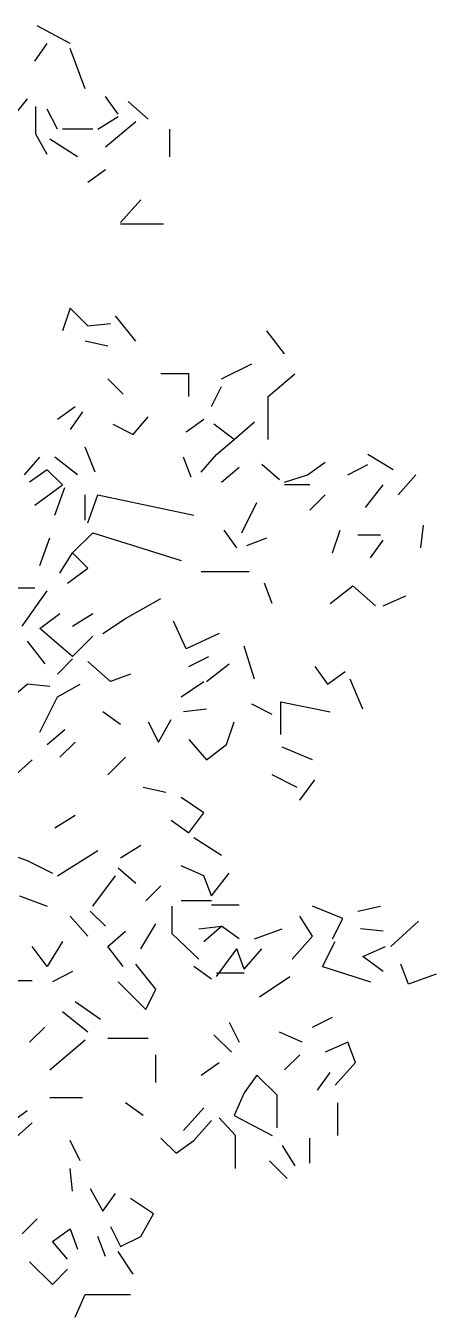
# Model space of a CAD drawing. Header units: millimetres. Extents: x 87938 to 265635, y 330093 to 434310.
# Drawn here: x 123279 to 124449, y 386214 to 389901 of the extents above; entities that cross this region are included whole.
import ezdxf

# ---------------------------------------------------------------- set-up
doc = ezdxf.new("R2010")
doc.units = ezdxf.units.MM

# ---------------------------------------------------------------- blocks, each defined once
blk = doc.blocks.new('A$C17296E50')
at = {"linetype": 'Continuous'}
for p, q in [((3556, 4626), (3504, 4654)), ((3500, 4598), (3520, 4626)), ((3580, 4554), (3556, 4618)), ((3488, 4538), (3456, 4498)), ((3632, 4514), (3612, 4542)), ((3632, 4514), (3612, 4542)), ((3632, 4514), (3612, 4542)), ((3680, 4506), (3648, 4534)), ((3502, 4482), (3502, 4526)), ((3536, 4490), (3520, 4522)), ((3536, 4490), (3520, 4522)), ((3536, 4490), (3520, 4522)), ((3600, 4490), (3632, 4510)), ((3600, 4490), (3632, 4510)), ((3592, 4490), (3544, 4490)), ((3612, 4462), (3660, 4502)), ((3714, 4446), (3714, 4490)), ((3714, 4446), (3714, 4490)), ((3714, 4446), (3714, 4490)), ((3520, 4450), (3502, 4482)), ((3568, 4446), (3524, 4474)), ((3584, 4406), (3612, 4426)), ((3584, 4406), (3612, 4426)), ((3636, 4342), (3668, 4378)), ((3636, 4342), (3668, 4378)), ((3636, 4342), (3668, 4378)), ((3636, 4342), (3668, 4378)), ((3636, 4342), (3668, 4378)), ((3636, 4342), (3668, 4378)), ((3636, 4340), (3704, 4340)), ((3556, 4206), (3544, 4170)), ((3556, 4206), (3544, 4170)), ((3584, 4178), (3556, 4206)), ((3584, 4178), (3620, 4182)), ((3660, 4154), (3628, 4194)), ((3660, 4154), (3628, 4194)), ((3896, 4134), (3868, 4170)), ((3616, 4146), (3580, 4154)), ((3796, 4094), (3844, 4118)), ((3744, 4102), (3700, 4102)), ((3744, 4102), (3700, 4102)), ((3744, 4102), (3700, 4102)), ((3744, 4066), (3744, 4102)), ((3870, 4066), (3912, 4102)), ((3640, 4070), (3616, 4094)), ((3780, 4050), (3796, 4082)), ((3780, 4050), (3796, 4082)), ((3870, 3998), (3870, 4066)), ((3536, 4030), (3564, 4050)), ((3576, 4042), (3556, 4014)), ((3576, 4042), (3556, 4014)), ((3576, 4042), (3556, 4014)), ((3576, 4042), (3556, 4014)), ((3624, 4022), (3656, 4006)), ((3656, 4006), (3680, 4034)), ((3656, 4006), (3680, 4034)), ((3656, 4006), (3680, 4034)), ((3740, 4010), (3768, 4030)), ((3740, 4010), (3768, 4030)), ((3816, 3998), (3784, 4022)), ((3816, 3998), (3784, 4022)), ((3816, 3998), (3848, 4026)), ((3816, 3998), (3848, 4026)), ((3788, 3974), (3816, 3998)), ((3788, 3974), (3816, 3998)), ((3596, 3946), (3580, 3986)), ((3596, 3946), (3580, 3986)), ((3764, 3946), (3788, 3974)), ((4068, 3950), (4028, 3974)), ((3484, 3942), (3508, 3970)), ((3484, 3942), (3508, 3970)), ((3568, 3942), (3532, 3970)), ((3568, 3942), (3532, 3970)), ((3748, 3938), (3736, 3970)), ((3796, 3930), (3824, 3954)), ((3796, 3930), (3824, 3954)), ((3888, 3934), (3860, 3958)), ((3932, 3942), (3960, 3962)), ((3932, 3942), (3960, 3962)), ((3996, 3942), (4028, 3958)), ((3996, 3942), (4028, 3958)), ((3520, 3950), (3492, 3930)), ((3520, 3950), (3492, 3930)), ((3544, 3926), (3520, 3950)), ((3544, 3926), (3520, 3950)), ((3544, 3926), (3520, 3950)), ((3896, 3930), (3932, 3942)), ((4076, 3910), (4104, 3942)), ((3500, 3894), (3544, 3926)), ((3500, 3894), (3544, 3926)), ((3500, 3894), (3544, 3926)), ((3532, 3878), (3548, 3922)), ((3936, 3926), (3896, 3926)), ((3936, 3926), (3896, 3926)), ((3936, 3926), (3896, 3926)), ((4024, 3890), (4052, 3926)), ((3580, 3870), (3580, 3910)), ((3580, 3870), (3580, 3910)), ((3580, 3870), (3580, 3910)), ((3580, 3870), (3580, 3910)), ((3584, 3866), (3600, 3910)), ((3584, 3866), (3600, 3910)), ((3600, 3910), (3752, 3878)), ((3600, 3910), (3752, 3878)), ((3600, 3910), (3752, 3878)), ((3828, 3850), (3852, 3898)), ((3828, 3850), (3852, 3898)), ((3936, 3886), (3960, 3910)), ((3820, 3826), (3800, 3854)), ((3820, 3826), (3800, 3854)), ((3820, 3826), (3800, 3854)), ((3972, 3818), (3984, 3854)), ((3972, 3818), (3984, 3854)), ((3972, 3818), (3984, 3854)), ((3972, 3818), (3984, 3854)), ((3972, 3818), (3984, 3854)), ((4112, 3826), (4116, 3862)), ((3508, 3798), (3524, 3842)), ((3560, 3818), (3592, 3850)), ((3592, 3850), (3732, 3806)), ((3592, 3850), (3732, 3806)), ((3836, 3830), (3868, 3842)), ((3836, 3830), (3868, 3842)), ((3836, 3830), (3868, 3842)), ((4048, 3846), (4012, 3846)), ((4032, 3810), (4052, 3838)), ((4032, 3810), (4052, 3838)), ((4032, 3810), (4052, 3838)), ((3540, 3786), (3560, 3818)), ((3584, 3794), (3560, 3818)), ((3552, 3770), (3584, 3794)), ((3552, 3770), (3584, 3794)), ((3552, 3770), (3584, 3794)), ((3552, 3770), (3584, 3794)), ((3840, 3788), (3764, 3788)), ((3840, 3788), (3764, 3788)), ((3840, 3788), (3764, 3788)), ((3840, 3788), (3764, 3788)), ((3876, 3738), (3864, 3770)), ((3500, 3762), (3456, 3762)), ((3480, 3702), (3520, 3758)), ((3968, 3738), (4004, 3766)), ((3968, 3738), (4004, 3766)), ((3968, 3738), (4004, 3766)), ((4040, 3734), (4004, 3766)), ((4052, 3734), (4088, 3750)), ((3644, 3714), (3700, 3746)), ((3508, 3698), (3540, 3722)), ((3508, 3698), (3540, 3722)), ((3508, 3698), (3540, 3722)), ((3508, 3698), (3540, 3722)), ((3508, 3698), (3540, 3722)), ((3508, 3698), (3540, 3722)), ((3560, 3702), (3592, 3722)), ((3560, 3702), (3592, 3722)), ((3560, 3702), (3592, 3722)), ((3560, 3702), (3592, 3722)), ((3560, 3702), (3592, 3722)), ((3608, 3690), (3644, 3714)), ((3608, 3690), (3644, 3714)), ((3608, 3690), (3644, 3714)), ((3740, 3666), (3720, 3710)), ((3560, 3654), (3508, 3698)), ((3792, 3690), (3740, 3666)), ((3488, 3678), (3516, 3642)), ((3488, 3678), (3516, 3642)), ((3488, 3678), (3516, 3642)), ((3488, 3678), (3516, 3642)), ((3560, 3654), (3592, 3686)), ((3560, 3654), (3592, 3686)), ((3560, 3654), (3592, 3686)), ((3848, 3618), (3832, 3670)), ((3848, 3618), (3832, 3670)), ((3536, 3626), (3560, 3650)), ((3536, 3626), (3560, 3650)), ((3620, 3614), (3584, 3646)), ((3744, 3638), (3776, 3654)), ((3744, 3638), (3776, 3654)), ((3744, 3638), (3776, 3654)), ((3744, 3638), (3776, 3654)), ((3652, 3626), (3620, 3614)), ((3652, 3626), (3620, 3614)), ((3772, 3614), (3808, 3642)), ((3772, 3614), (3808, 3642)), ((3772, 3614), (3808, 3642)), ((3944, 3638), (3964, 3610)), ((3964, 3610), (3992, 3630)), ((3964, 3610), (3992, 3630)), ((3460, 3586), (3488, 3610)), ((3524, 3606), (3488, 3610)), ((3536, 3590), (3572, 3610)), ((3732, 3590), (3768, 3614)), ((4020, 3570), (4000, 3618)), ((3508, 3534), (3536, 3590)), ((3508, 3534), (3536, 3590)), ((3508, 3534), (3536, 3590)), ((3508, 3534), (3536, 3590)), ((3508, 3534), (3536, 3590)), ((3636, 3546), (3608, 3566)), ((3772, 3570), (3736, 3566)), ((3772, 3570), (3736, 3566)), ((3876, 3562), (3844, 3578)), ((3876, 3562), (3844, 3578)), ((3890, 3530), (3890, 3582)), ((3890, 3530), (3890, 3582)), ((3890, 3530), (3890, 3582)), ((3890, 3582), (3968, 3566)), ((3890, 3530), (3890, 3582)), ((3890, 3530), (3890, 3582)), ((3890, 3530), (3890, 3582)), ((3680, 3550), (3696, 3518)), ((3680, 3550), (3696, 3518)), ((3696, 3518), (3716, 3554)), ((3696, 3518), (3716, 3554)), ((3804, 3514), (3816, 3550)), ((3520, 3514), (3548, 3538)), ((3564, 3518), (3540, 3494)), ((3564, 3518), (3540, 3494)), ((3744, 3522), (3772, 3490)), ((3744, 3522), (3772, 3490)), ((3772, 3490), (3804, 3514)), ((3772, 3490), (3804, 3514)), ((3772, 3490), (3804, 3514)), ((3772, 3490), (3804, 3514)), ((3772, 3490), (3804, 3514)), ((3772, 3490), (3804, 3514)), ((3940, 3490), (3892, 3510)), ((3940, 3490), (3892, 3510)), ((3452, 3450), (3496, 3490)), ((3452, 3450), (3496, 3490)), ((3452, 3450), (3496, 3490)), ((3452, 3450), (3496, 3490)), ((3452, 3450), (3496, 3490)), ((3452, 3450), (3496, 3490)), ((3616, 3466), (3644, 3494)), ((3916, 3446), (3876, 3466)), ((3708, 3438), (3672, 3446)), ((3708, 3438), (3672, 3446)), ((3920, 3426), (3944, 3458)), ((3768, 3406), (3732, 3430)), ((3768, 3406), (3732, 3430)), ((3768, 3406), (3732, 3430)), ((3532, 3382), (3564, 3402)), ((3532, 3382), (3564, 3402)), ((3744, 3374), (3768, 3406)), ((3716, 3394), (3744, 3374)), ((3716, 3394), (3744, 3374)), ((3716, 3394), (3744, 3374)), ((3716, 3394), (3744, 3374)), ((3796, 3338), (3752, 3366)), ((3796, 3338), (3752, 3366)), ((3796, 3338), (3752, 3366)), ((3796, 3338), (3752, 3366)), ((3456, 3342), (3488, 3330)), ((3536, 3306), (3600, 3346)), ((3536, 3306), (3600, 3346)), ((3536, 3306), (3600, 3346)), ((3536, 3306), (3600, 3346)), ((3536, 3306), (3600, 3346)), ((3668, 3354), (3636, 3334)), ((3488, 3330), (3528, 3310)), ((3488, 3330), (3528, 3310)), ((3488, 3330), (3528, 3310)), ((3660, 3294), (3632, 3318)), ((3660, 3294), (3632, 3318)), ((3768, 3306), (3732, 3322)), ((3768, 3306), (3732, 3322)), ((3768, 3306), (3732, 3322)), ((3592, 3258), (3628, 3306)), ((3592, 3258), (3628, 3306)), ((3592, 3258), (3628, 3306)), ((3592, 3258), (3628, 3306)), ((3592, 3258), (3628, 3306)), ((3592, 3258), (3628, 3306)), ((3592, 3258), (3628, 3306)), ((3592, 3258), (3628, 3306)), ((3780, 3274), (3768, 3306)), ((3780, 3274), (3808, 3310)), ((3780, 3274), (3808, 3310)), ((3780, 3274), (3808, 3310)), ((3780, 3274), (3808, 3310)), ((3700, 3290), (3676, 3266)), ((3476, 3274), (3520, 3258)), ((3476, 3274), (3520, 3258)), ((3476, 3274), (3520, 3258)), ((3718, 3214), (3718, 3258)), ((3718, 3214), (3718, 3258)), ((3780, 3266), (3732, 3266)), ((3780, 3260), (3824, 3260)), ((3988, 3238), (3940, 3258)), ((4012, 3250), (4048, 3258)), ((3584, 3210), (3556, 3242)), ((3612, 3226), (3588, 3250)), ((3612, 3226), (3588, 3250)), ((3612, 3226), (3588, 3250)), ((3612, 3226), (3588, 3250)), ((3612, 3226), (3588, 3250)), ((3612, 3226), (3588, 3250)), ((3612, 3226), (3588, 3250)), ((3612, 3226), (3588, 3250)), ((3612, 3226), (3588, 3250)), ((3612, 3226), (3588, 3250)), ((3940, 3210), (3920, 3242)), ((3940, 3210), (3920, 3242)), ((3940, 3210), (3920, 3242)), ((3940, 3210), (3920, 3242)), ((3972, 3206), (3988, 3238)), ((3972, 3206), (3988, 3238)), ((3972, 3206), (3988, 3238)), ((3972, 3206), (3988, 3238)), ((3972, 3206), (3988, 3238)), ((3972, 3206), (3988, 3238)), ((3616, 3194), (3644, 3218)), ((3616, 3194), (3644, 3218)), ((3668, 3190), (3692, 3230)), ((3668, 3190), (3692, 3230)), ((3668, 3190), (3692, 3230)), ((3760, 3222), (3796, 3226)), ((3768, 3202), (3796, 3226)), ((3768, 3202), (3796, 3226)), ((3768, 3202), (3796, 3226)), ((3768, 3202), (3796, 3226)), ((3768, 3202), (3796, 3226)), ((3768, 3202), (3796, 3226)), ((3768, 3202), (3796, 3226)), ((3824, 3206), (3796, 3226)), ((3824, 3206), (3796, 3226)), ((3824, 3206), (3796, 3226)), ((3848, 3206), (3892, 3222)), ((4052, 3218), (4016, 3222)), ((4052, 3218), (4016, 3222)), ((4052, 3218), (4016, 3222)), ((4064, 3194), (4108, 3234)), ((4064, 3194), (4108, 3234)), ((3544, 3202), (3520, 3162)), ((3760, 3174), (3718, 3214)), ((3760, 3174), (3718, 3214)), ((3760, 3174), (3718, 3214)), ((3908, 3174), (3940, 3210)), ((3908, 3174), (3940, 3210)), ((3908, 3174), (3940, 3210)), ((3956, 3162), (3976, 3202)), ((3520, 3162), (3496, 3194)), ((3520, 3162), (3496, 3194)), ((3520, 3162), (3496, 3194)), ((3520, 3162), (3496, 3194)), ((3520, 3162), (3496, 3194)), ((3640, 3162), (3616, 3194)), ((3640, 3162), (3616, 3194)), ((3788, 3146), (3820, 3190)), ((3788, 3146), (3820, 3190)), ((3788, 3146), (3820, 3190)), ((3788, 3146), (3820, 3190)), ((3788, 3146), (3820, 3190)), ((3788, 3146), (3820, 3190)), ((3832, 3158), (3820, 3190)), ((3832, 3158), (3860, 3190)), ((3832, 3158), (3860, 3190)), ((3832, 3158), (3860, 3190)), ((3832, 3158), (3860, 3190)), ((4020, 3178), (4056, 3194)), ((4020, 3178), (4056, 3194)), ((4020, 3178), (4056, 3194)), ((4020, 3178), (4056, 3194)), ((4020, 3178), (4056, 3194)), ((4052, 3154), (4020, 3178)), ((3560, 3154), (3528, 3138)), ((3560, 3154), (3528, 3138)), ((3560, 3154), (3528, 3138)), ((3560, 3154), (3528, 3138)), ((3560, 3154), (3528, 3138)), ((3560, 3154), (3528, 3138)), ((3560, 3154), (3528, 3138)), ((3692, 3126), (3660, 3166)), ((3692, 3126), (3660, 3166)), ((3692, 3126), (3660, 3166)), ((3780, 3142), (3752, 3162)), ((3956, 3162), (4032, 3138)), ((3956, 3162), (4032, 3138)), ((3956, 3162), (4032, 3138)), ((3956, 3162), (4032, 3138)), ((3956, 3162), (4032, 3138)), ((3956, 3162), (4032, 3138)), ((3956, 3162), (4032, 3138)), ((3956, 3162), (4032, 3138)), ((3956, 3162), (4032, 3138)), ((3956, 3162), (4032, 3138)), ((3956, 3162), (4032, 3138)), ((4092, 3134), (4080, 3166)), ((4092, 3134), (4080, 3166)), ((4092, 3134), (4080, 3166)), ((4092, 3134), (4080, 3166)), ((4092, 3134), (4080, 3166)), ((4092, 3134), (4080, 3166)), ((3456, 3140), (3496, 3140)), ((3632, 3138), (3676, 3094)), ((3788, 3152), (3832, 3152)), ((3856, 3114), (3904, 3146)), ((3856, 3114), (3904, 3146)), ((3856, 3114), (3904, 3146)), ((4136, 3150), (4092, 3134)), ((4136, 3150), (4092, 3134)), ((3676, 3094), (3692, 3126)), ((3604, 3078), (3564, 3106)), ((3604, 3078), (3564, 3106)), ((3584, 3058), (3544, 3090)), ((3584, 3058), (3544, 3090)), ((3808, 3074), (3824, 3042)), ((3808, 3074), (3824, 3042)), ((3808, 3074), (3824, 3042)), ((3808, 3074), (3824, 3042)), ((3808, 3074), (3824, 3042)), ((3808, 3074), (3824, 3042)), ((3940, 3066), (3972, 3082)), ((3940, 3066), (3972, 3082)), ((3940, 3066), (3972, 3082)), ((3940, 3066), (3972, 3082)), ((3492, 3042), (3516, 3066)), ((3812, 3026), (3784, 3054)), ((3924, 3042), (3888, 3058)), ((3524, 2998), (3580, 3046)), ((3524, 2998), (3580, 3046)), ((3524, 2998), (3580, 3046)), ((3524, 2998), (3580, 3046)), ((3680, 3048), (3616, 3048)), ((3680, 3048), (3616, 3048)), ((3996, 3042), (3960, 3026)), ((3996, 3042), (3960, 3026)), ((3996, 3042), (3960, 3026)), ((4008, 3010), (3996, 3042)), ((3692, 2978), (3692, 3022)), ((3896, 2998), (3920, 3022)), ((3896, 2998), (3920, 3022)), ((3764, 2990), (3792, 3010)), ((3764, 2990), (3792, 3010)), ((3764, 2990), (3792, 3010)), ((3948, 2966), (3968, 2994)), ((3976, 2974), (4008, 3010)), ((3976, 2974), (4008, 3010)), ((3976, 2974), (4008, 3010)), ((3976, 2974), (4008, 3010)), ((3976, 2974), (4008, 3010)), ((3976, 2974), (4008, 3010)), ((3852, 2990), (3832, 2962)), ((3852, 2990), (3832, 2962)), ((3852, 2990), (3832, 2962)), ((3852, 2990), (3832, 2962)), ((3852, 2990), (3832, 2962)), ((3852, 2990), (3832, 2962)), ((3852, 2990), (3832, 2962)), ((3852, 2990), (3832, 2962)), ((3852, 2990), (3832, 2962)), ((3852, 2990), (3832, 2962)), ((3884, 2958), (3852, 2990)), ((3884, 2958), (3852, 2990)), ((3884, 2958), (3852, 2990)), ((3884, 2958), (3852, 2990)), ((3576, 2954), (3524, 2954)), ((3576, 2954), (3524, 2954)), ((3576, 2954), (3524, 2954)), ((3832, 2962), (3816, 2926)), ((3832, 2962), (3816, 2926)), ((3884, 2906), (3884, 2958)), ((3884, 2906), (3884, 2958)), ((3440, 2898), (3488, 2934)), ((3672, 2926), (3644, 2946)), ((3672, 2926), (3644, 2946)), ((3672, 2926), (3644, 2946)), ((3736, 2902), (3768, 2938)), ((3980, 2894), (3980, 2946)), ((3496, 2914), (3456, 2878)), ((3752, 2886), (3780, 2918)), ((3752, 2886), (3780, 2918)), ((3752, 2886), (3780, 2918)), ((3752, 2886), (3780, 2918)), ((3818, 2894), (3792, 2922)), ((3818, 2894), (3792, 2922)), ((3818, 2894), (3792, 2922)), ((3818, 2894), (3792, 2922)), ((3816, 2926), (3876, 2894)), ((3816, 2926), (3876, 2894)), ((3724, 2866), (3700, 2890)), ((3724, 2866), (3700, 2890)), ((3818, 2842), (3818, 2894)), ((3818, 2842), (3818, 2894)), ((3818, 2842), (3818, 2894)), ((3818, 2842), (3818, 2894)), ((3936, 2850), (3936, 2890)), ((3936, 2850), (3936, 2890)), ((3572, 2854), (3556, 2886)), ((3572, 2854), (3556, 2886)), ((3572, 2854), (3556, 2886)), ((3572, 2854), (3556, 2886)), ((3572, 2854), (3556, 2886)), ((3724, 2866), (3752, 2886)), ((3724, 2866), (3752, 2886)), ((3724, 2866), (3752, 2886)), ((3892, 2878), (3912, 2846)), ((3900, 2826), (3872, 2854)), ((3900, 2826), (3872, 2854)), ((3560, 2806), (3556, 2842)), ((3560, 2806), (3556, 2842)), ((3560, 2806), (3556, 2842)), ((3588, 2810), (3608, 2774)), ((3588, 2810), (3608, 2774)), ((3588, 2810), (3608, 2774)), ((3608, 2774), (3628, 2802)), ((3608, 2774), (3628, 2802)), ((3688, 2770), (3652, 2794)), ((3688, 2770), (3652, 2794)), ((3668, 2734), (3688, 2770)), ((3668, 2734), (3688, 2770)), ((3480, 2738), (3504, 2762)), ((3528, 2726), (3556, 2746)), ((3528, 2726), (3556, 2746)), ((3556, 2746), (3568, 2714)), ((3620, 2750), (3636, 2718)), ((3620, 2750), (3636, 2718)), ((3620, 2750), (3636, 2718)), ((3552, 2698), (3528, 2726)), ((3552, 2698), (3528, 2726)), ((3552, 2698), (3528, 2726)), ((3552, 2698), (3528, 2726)), ((3552, 2698), (3528, 2726)), ((3552, 2698), (3528, 2726)), ((3552, 2698), (3528, 2726)), ((3612, 2702), (3600, 2734)), ((3612, 2702), (3600, 2734)), ((3636, 2718), (3668, 2734)), ((3656, 2674), (3632, 2710)), ((3528, 2658), (3492, 2694)), ((3528, 2658), (3492, 2694)), ((3528, 2658), (3492, 2694)), ((3528, 2658), (3492, 2694)), ((3552, 2682), (3528, 2658)), ((3552, 2682), (3528, 2658)), ((3552, 2682), (3528, 2658)), ((3552, 2682), (3528, 2658)), ((3564, 2606), (3580, 2642)), ((3580, 2642), (3652, 2642)), ((3580, 2642), (3652, 2642)), ((3580, 2642), (3652, 2642)), ((3580, 2642), (3652, 2642))]:
    blk.add_line(p, q, dxfattribs=at)

msp = doc.modelspace()

# ---------------------------------------------------------------- block references
at = {"xscale": 1.8, "yscale": 1.8, "zscale": 1.8}
msp.add_blockref('A$C17296E50', (117004.6, 381523.4), dxfattribs=at)

doc.saveas('drawing.dxf')
